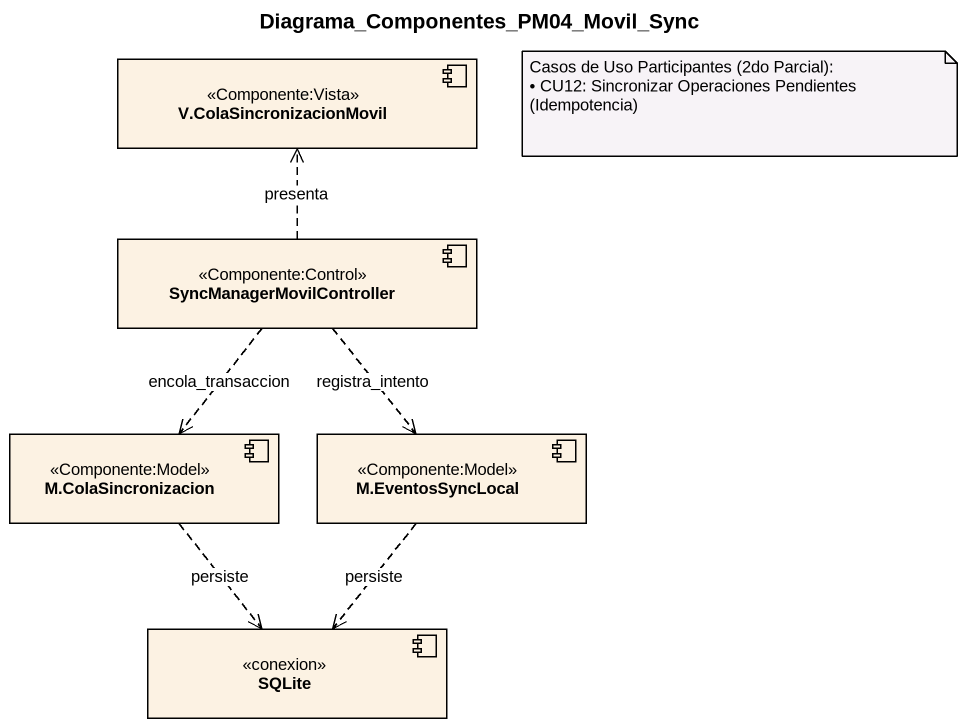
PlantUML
@startuml
title Diagrama_Componentes_PM04_Movil_Sync
component "V.ColaSincronizacionMovil" as V_ColaSincronizacionMovil <<Componente:Vista>>
component SyncManagerMovilController <<Componente:Control>>
component "M.ColaSincronizacion" as M_ColaSincronizacion <<Componente:Model>>
component "M.EventosSyncLocal" as M_EventosSyncLocal <<Componente:Model>>
component SQLite <<conexion>>
SyncManagerMovilController .up.> V_ColaSincronizacionMovil : presenta
SyncManagerMovilController ..> M_ColaSincronizacion : encola_transaccion
SyncManagerMovilController ..> M_EventosSyncLocal : registra_intento
M_ColaSincronizacion ..> SQLite : persiste
M_EventosSyncLocal ..> SQLite : persiste
note as N1
  Casos de Uso Participantes (2do Parcial):
  • CU12: Sincronizar Operaciones Pendientes (Idempotencia)
end note
@enduml
